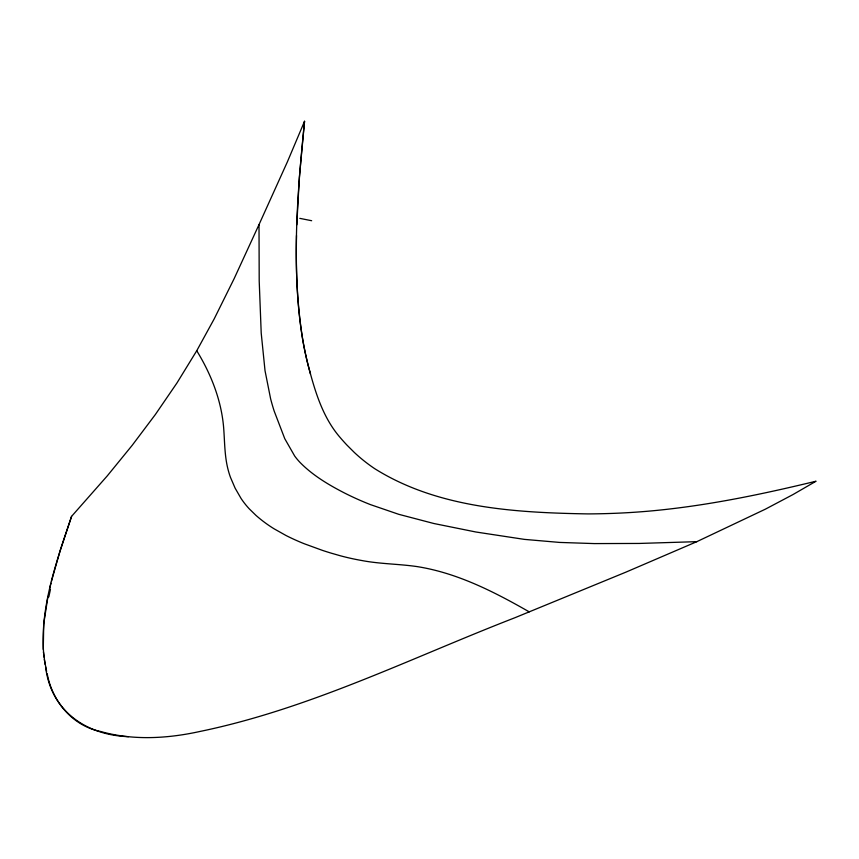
<?xml version="1.0" encoding="UTF-8"?>
<svg xmlns="http://www.w3.org/2000/svg" width="859" height="859" viewBox="0 0 859 859"><rect width="100%" height="100%" fill="white"/><g stroke="black" fill="none" stroke-linecap="round" stroke-linejoin="round"><path stroke-width="1.29" d="M310.475 374.052L308.467 366.546A339.584 339.584 0 0 1 302.722 339.638C291.115 267.353 297.311 193.662 304.548 121.269L287.4 161.825L259.01 224.618L259.203 280.936L261.211 333.099L265.023 370.68L270.617 398.801A220.28 220.28 0 0 0 274.171 411.064L284.758 438.681L294.712 456.086A67.421 67.421 0 0 0 299.931 462.335C312.504 475.199 328.138 484.551 344.019 492.755A299.125 299.125 0 0 0 370.487 504.63L398.748 514.316L433.849 523.507L475.886 532L524.377 539.377L559.617 542.426L594.31 543.586L639.139 543.446L696.832 541.664L765.348 509.183L792.921 494.601L816.05 481.212C760.849 494.58 705.035 506.198 648.384 511.18A714.14 714.14 0 0 1 617.191 513.21A765.97 765.97 0 0 1 587.9 513.907C515.486 512.651 437.789 508.227 374.739 468.692A159.237 159.237 0 0 1 354.359 452.489L347.004 445.155A195.143 195.143 0 0 1 340.25 437.628C322.114 416.819 314.491 389.514 307.672 363.368A338.51 338.51 0 0 1 303.206 342.365C296.913 307.135 295.84 271.208 296.505 235.506M296.795 224.854L299.362 177.341L304.548 121.269M47.986 596.329L43.734 623.806L43.261 649.415M49.629 588.855L50.96 583.218M51.443 581.296L60.141 550.544L71.576 516.366L107.268 475.886L132.157 445.37L155.393 414.478L176.933 383.017L196.743 350.751L214.245 318.807L234.131 278.67L259.01 224.618M71.576 516.366C56.619 561.561 38.999 608.612 43.992 657.049M696.832 541.664L625.846 572.169L514.928 617.728C411.042 658.005 310.024 708.675 200.19 731.417C167.548 738.611 133.048 740.673 100.578 731.481C72.328 725.715 52.227 701.384 47.202 673.746M128.485 736.678C85.728 735.1 50.735 710.661 45.581 666.745M299.812 218.358L311.656 220.72M529.251 611.876C494.172 591.819 457.192 572.856 416.83 566.553C398.608 563.923 380.086 563.998 361.961 560.551A247.113 247.113 0 0 1 340.54 555.827L331.209 553.153A376.994 376.994 0 0 1 322.512 550.404L304.193 543.726A228.483 228.483 0 0 1 286.101 535.554L274.107 528.822A132.554 132.554 0 0 1 255.993 515.411L249.185 508.764A82.722 82.722 0 0 1 241.1 498.521L235.119 488.148L230.47 477.357A82.196 82.196 0 0 1 228.215 470.131C224.704 457.074 224.747 443.469 223.823 430.091C221.987 401.808 211.475 374.749 196.743 350.751M46.622 671.427L44.324 659.519M45.119 664.361L43.455 652.002M48.834 596.898A281.569 174.527 83.6 0 1 50.456 589.457"/></g></svg>
